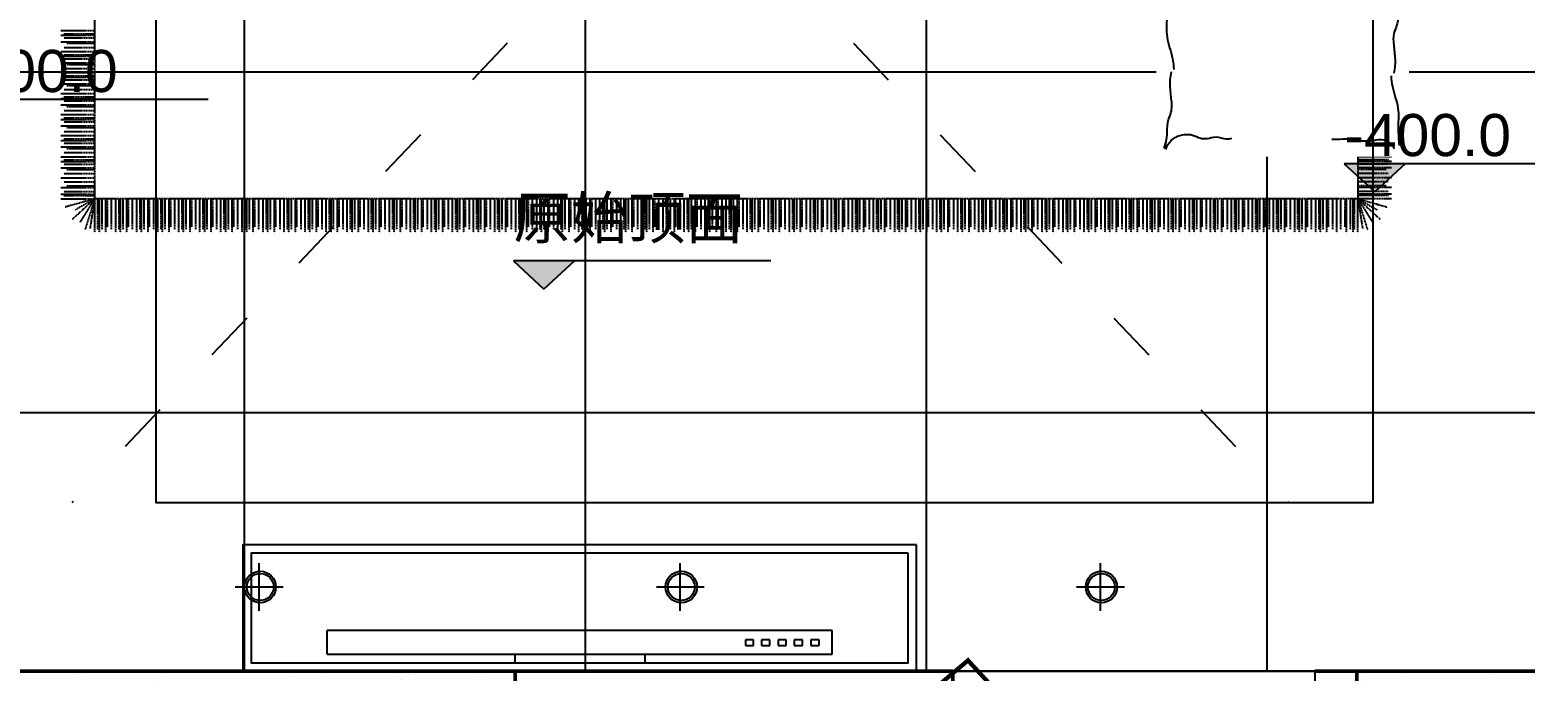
# Model space of a CAD drawing. Header units: millimetres. Extents: x 404985 to 540841, y 1898 to 26709.
# Drawn here: x 513806 to 517357, y 12734 to 14258 of the extents above; entities that cross this region are included whole.
import ezdxf

# ---------------------------------------------------------------- set-up
doc = ezdxf.new("R2010")
doc.units = ezdxf.units.MM
doc.set_wipeout_variables(frame=1)
doc.linetypes.add('ACAD_ISO02W100', pattern=[15, 12, -3])
doc.linetypes.add('ACAD_ISO03W100', pattern=[30, 12, -18])
for name, color, linetype in [('内部标注', 115, 'Continuous'), ('地面铺装', 251, 'Continuous'), ('填充图块', 7, 'Continuous'), ('家具内线', 251, 'Continuous'), ('标注标高', 115, 'Continuous'), ('水路布置', 255, 'Continuous'), ('灯具内线', 8, 'Continuous'), ('灯具外线', 22, 'Continuous'), ('顶面布置', 1, 'Continuous')]:
    doc.layers.add(name, color=color, linetype=linetype)
for name, color, linetype, lineweight in [('原始结构', 7, 'Continuous', 50), ('家具外线', 135, 'Continuous', 25), ('开关布置', 2, 'Continuous', 9)]:
    doc.layers.add(name, color=color, linetype=linetype, lineweight=lineweight)
doc.styles.get("Standard").update_dxf_attribs({"font": 'arial.ttf'})
pattern_1 = [(67, (67346.36, 1.73), (-102.840264, -86.710143), [0, -145]), (153, (67346.36, 1.73), (70.245338, -126.458474), [0, -194]), (74, (67366.36, -4e-12), (-129.956868, -87.5714), [0, -246]), (286, (67366.36, -4e-12), (149.1821, -82.058653), [0, -162.4]), (114, (67546.36, 5.2), (-177.42154, 52.363195), [0, -130]), (90, (67446.36, -4e-12), (-180, 1e-14), [20, -160]), (135, (67466.36, -4e-12), (-179.99969, -179.99969), [28.284, -226.274]), (180, (67546.36, 100), (-2e-14, -180), [20, -160]), (135, (67546.36, 260), (-179.99969, -179.99969), [28.284, -226.274]), (270, (67546.36, 100), (180, -3e-14), [20, -160]), (135, (67466.36, 180), (-179.99969, -179.99969), [28.284, -226.274]), (0, (67446.36, -4e-12), (0, 180), [20, -160]), (135, (67546.36, 80), (-179.99969, -179.99969), [28.284, -226.274])]

# ---------------------------------------------------------------- blocks, each defined once
blk = doc.blocks.new('A$C637322BA')
at = {"layer": '家具内线'}
for p, q in [((445.6, 56.7), (445.6, 76.7)), ((445.6, 76.7), (754.4, 76.7)), ((754.4, 56.7), (754.4, 76.7)), ((993.4, 35.7), (1013.1, 35.7)), ((993.4, 22.2), (993.4, 35.7)), ((1013.1, 35.7), (1013.1, 22.2)), ((1031.7, 35.7), (1051.4, 35.7)), ((1031.7, 22.2), (1031.7, 35.7)), ((1051.4, 35.7), (1051.4, 22.2)), ((1071.1, 35.7), (1090.7, 35.7)), ((1071.1, 22.2), (1071.1, 35.7)), ((1090.7, 35.7), (1090.7, 22.2)), ((1109.3, 35.7), (1129, 35.7)), ((1109.3, 22.2), (1109.3, 35.7)), ((1129, 35.7), (1129, 22.2)), ((1148.7, 35.7), (1168.4, 35.7)), ((1148.7, 22.2), (1148.7, 35.7)), ((1168.4, 35.7), (1168.4, 22.2)), ((1013.1, 22.2), (993.4, 22.2)), ((1051.4, 22.2), (1031.7, 22.2)), ((1090.7, 22.2), (1071.1, 22.2)), ((1129, 22.2), (1109.3, 22.2)), ((1168.4, 22.2), (1148.7, 22.2))]:
    blk.add_line(p, q, dxfattribs=at)
at = {"layer": '家具外线'}
for p, q in [((0, 56.7), (0, 0)), ((0, 56.7), (1200, 56.7)), ((1200, 56.7), (1200, 0)), ((1200, 0), (0, 0))]:
    blk.add_line(p, q, dxfattribs=at)
blk = doc.blocks.new('*U222')
at = {"layer": '家具内线', "linetype": 'ACAD_ISO02W100', "ltscale": 0.01}
for p, q in [((-80, -1900), (0, -1900)), ((-80, -1911.3), (0, -1911.3)), ((-73.3, -1907.8), (0, -1907.8)), ((-73, -1917.5), (0, -1917.5)), ((3080, -1900), (3000, -1900)), ((3073.3, -1907.8), (3000, -1907.8)), ((3080, -1911.3), (3000, -1911.3)), ((3073, -1917.5), (3000, -1917.5)), ((-80, -1926.7), (0, -1926.7)), ((-80, -1950), (0, -1950)), ((-73, -1940.2), (0, -1940.2)), ((-67.3, -1930.5), (0, -1930.5)), ((3080, -1926.7), (3000, -1926.7)), ((3067.3, -1930.5), (3000, -1930.5)), ((3073, -1940.2), (3000, -1940.2)), ((3080, -1950), (3000, -1950)), ((-80, -1961.3), (0, -1961.3)), ((-80, -1976.7), (0, -1976.7)), ((-73.3, -1957.8), (0, -1957.8)), ((-73, -1967.5), (0, -1967.5)), ((-67.3, -1980.5), (0, -1980.5)), ((3073.3, -1957.8), (3000, -1957.8)), ((3080, -1961.3), (3000, -1961.3)), ((3073, -1967.5), (3000, -1967.5)), ((3080, -1976.7), (3000, -1976.7)), ((3067.3, -1980.5), (3000, -1980.5)), ((-80, -2000), (0, -2000)), ((-80, -2011.3), (0, -2011.3)), ((-73.3, -2007.8), (0, -2007.8)), ((-73, -1990.2), (0, -1990.2)), ((-73, -2017.5), (0, -2017.5)), ((3073, -1990.2), (3000, -1990.2)), ((3080, -2000), (3000, -2000)), ((3073.3, -2007.8), (3000, -2007.8)), ((3080, -2011.3), (3000, -2011.3)), ((3073, -2017.5), (3000, -2017.5)), ((-80, -2026.7), (0, -2026.7)), ((-80, -2050), (0, -2050)), ((-73.3, -2057.8), (0, -2057.8)), ((-73, -2040.2), (0, -2040.2)), ((-67.3, -2030.5), (0, -2030.5)), ((3080, -2026.7), (3000, -2026.7)), ((3067.3, -2030.5), (3000, -2030.5)), ((3073, -2040.2), (3000, -2040.2)), ((3080, -2050), (3000, -2050)), ((3073.3, -2057.8), (3000, -2057.8)), ((-80, -2061.3), (0, -2061.3)), ((-80, -2076.7), (0, -2076.7)), ((-73, -2067.5), (0, -2067.5)), ((-73, -2090.2), (0, -2090.2)), ((-67.3, -2080.5), (0, -2080.5)), ((3080, -2061.3), (3000, -2061.3)), ((3073, -2067.5), (3000, -2067.5)), ((3080, -2076.7), (3000, -2076.7)), ((3067.3, -2080.5), (3000, -2080.5)), ((3073, -2090.2), (3000, -2090.2)), ((-80, -2100), (0, -2100)), ((-80, -2111.3), (0, -2111.3)), ((-80, -2126.7), (0, -2126.7)), ((-73.3, -2107.8), (0, -2107.8)), ((-73, -2117.5), (0, -2117.5)), ((-67.3, -2130.5), (0, -2130.5)), ((3080, -2100), (3000, -2100)), ((3073.3, -2107.8), (3000, -2107.8)), ((3080, -2111.3), (3000, -2111.3)), ((3073, -2117.5), (3000, -2117.5)), ((3080, -2126.7), (3000, -2126.7)), ((3067.3, -2130.5), (3000, -2130.5)), ((-80, -2150), (0, -2150)), ((-80, -2161.3), (0, -2161.3)), ((-73.3, -2157.8), (0, -2157.8)), ((-73, -2140.2), (0, -2140.2)), ((3073, -2140.2), (3000, -2140.2)), ((3080, -2150), (3000, -2150)), ((3073.3, -2157.8), (3000, -2157.8)), ((3080, -2161.3), (3000, -2161.3)), ((-80, -2176.7), (0, -2176.7)), ((-80, -2200), (0, -2200)), ((-73, -2167.5), (0, -2167.5)), ((-73, -2190.2), (0, -2190.2)), ((-67.3, -2180.5), (0, -2180.5)), ((3073, -2167.5), (3000, -2167.5)), ((3080, -2176.7), (3000, -2176.7)), ((3067.3, -2180.5), (3000, -2180.5)), ((3073, -2190.2), (3000, -2190.2)), ((3080, -2200), (3000, -2200)), ((-80, -2211.3), (0, -2211.3)), ((-80, -2226.7), (0, -2226.7)), ((-73.3, -2207.8), (0, -2207.8)), ((-73, -2217.5), (0, -2217.5)), ((-67.3, -2230.5), (0, -2230.5)), ((3073.3, -2207.8), (3000, -2207.8)), ((3080, -2211.3), (3000, -2211.3)), ((3073, -2217.5), (3000, -2217.5)), ((3080, -2226.7), (3000, -2226.7)), ((3067.3, -2230.5), (3000, -2230.5)), ((-80, -2250), (0, -2250)), ((-73, -2240.2), (0, -2240.2)), ((-73, -2259.8), (0, -2259.8)), ((-67.3, -2269.5), (0, -2269.5)), ((3073, -2240.2), (3000, -2240.2)), ((3080, -2250), (3000, -2250)), ((3073, -2259.8), (3000, -2259.8)), ((3067.3, -2269.5), (3000, -2269.5)), ((-80, -2273.3), (0, -2273.3)), ((-80, -2288.7), (0, -2288.7)), ((-80, -2300), (0, -2300)), ((-73.3, -2292.2), (0, -2292.2)), ((-73, -2282.5), (0, -2282.5)), ((0, -2300), (-70.3, -2319.9, 0)), ((0, -2300), (-52.5, -2348.4, 0)), ((0, -2300), (-45.3, -2326.2, 0)), ((0, -2300), (-34.8, -2355.5, 0)), ((0, -2300), (-22.9, -2373.6, 0)), ((0, -2300), (-11.1, -2370.3, 0)), ((0, -2380), (0, -2300)), ((7.8, -2373.3), (7.8, -2300)), ((11.3, -2380), (11.3, -2300)), ((17.5, -2373), (17.5, -2300)), ((26.7, -2380), (26.7, -2300)), ((30.5, -2367.3), (30.5, -2300)), ((40.2, -2373), (40.2, -2300)), ((50, -2380), (50, -2300)), ((57.8, -2373.3), (57.8, -2300)), ((61.3, -2380), (61.3, -2300)), ((67.5, -2373), (67.5, -2300)), ((76.7, -2380), (76.7, -2300)), ((80.5, -2367.3), (80.5, -2300)), ((90.2, -2373), (90.2, -2300)), ((100, -2380), (100, -2300)), ((107.8, -2373.3), (107.8, -2300)), ((111.3, -2380), (111.3, -2300)), ((117.5, -2373), (117.5, -2300)), ((126.7, -2380), (126.7, -2300)), ((130.5, -2367.3), (130.5, -2300)), ((140.2, -2373), (140.2, -2300)), ((150, -2380), (150, -2300)), ((157.8, -2373.3), (157.8, -2300)), ((161.3, -2380), (161.3, -2300)), ((167.5, -2373), (167.5, -2300)), ((176.7, -2380), (176.7, -2300)), ((180.5, -2367.3), (180.5, -2300)), ((190.2, -2373), (190.2, -2300)), ((200, -2380), (200, -2300)), ((207.8, -2373.3), (207.8, -2300)), ((211.3, -2380), (211.3, -2300)), ((217.5, -2373), (217.5, -2300)), ((226.7, -2380), (226.7, -2300)), ((230.5, -2367.3), (230.5, -2300)), ((240.2, -2373), (240.2, -2300)), ((250, -2380), (250, -2300)), ((257.8, -2373.3), (257.8, -2300)), ((261.3, -2380), (261.3, -2300)), ((267.5, -2373), (267.5, -2300)), ((276.7, -2380), (276.7, -2300)), ((280.5, -2367.3), (280.5, -2300)), ((290.2, -2373), (290.2, -2300)), ((300, -2380), (300, -2300)), ((307.8, -2373.3), (307.8, -2300)), ((311.3, -2380), (311.3, -2300)), ((317.5, -2373), (317.5, -2300)), ((326.7, -2380), (326.7, -2300)), ((330.5, -2367.3), (330.5, -2300)), ((340.2, -2373), (340.2, -2300)), ((350, -2380), (350, -2300)), ((357.8, -2373.3), (357.8, -2300)), ((361.3, -2380), (361.3, -2300)), ((367.5, -2373), (367.5, -2300)), ((376.7, -2380), (376.7, -2300)), ((380.5, -2367.3), (380.5, -2300)), ((390.2, -2373), (390.2, -2300)), ((400, -2380), (400, -2300)), ((407.8, -2373.3), (407.8, -2300)), ((411.3, -2380), (411.3, -2300)), ((417.5, -2373), (417.5, -2300)), ((426.7, -2380), (426.7, -2300)), ((430.5, -2367.3), (430.5, -2300)), ((440.2, -2373), (440.2, -2300)), ((450, -2380), (450, -2300)), ((457.8, -2373.3), (457.8, -2300)), ((461.3, -2380), (461.3, -2300)), ((467.5, -2373), (467.5, -2300)), ((476.7, -2380), (476.7, -2300)), ((480.5, -2367.3), (480.5, -2300)), ((490.2, -2373), (490.2, -2300)), ((500, -2380), (500, -2300)), ((507.8, -2373.3), (507.8, -2300)), ((511.3, -2380), (511.3, -2300)), ((517.5, -2373), (517.5, -2300)), ((526.7, -2380), (526.7, -2300)), ((530.5, -2367.3), (530.5, -2300)), ((540.2, -2373), (540.2, -2300)), ((550, -2380), (550, -2300)), ((557.8, -2373.3), (557.8, -2300)), ((561.3, -2380), (561.3, -2300)), ((567.5, -2373), (567.5, -2300)), ((576.7, -2380), (576.7, -2300)), ((580.5, -2367.3), (580.5, -2300)), ((590.2, -2373), (590.2, -2300)), ((600, -2380), (600, -2300)), ((607.8, -2373.3), (607.8, -2300)), ((611.3, -2380), (611.3, -2300)), ((617.5, -2373), (617.5, -2300)), ((626.7, -2380), (626.7, -2300)), ((630.5, -2367.3), (630.5, -2300)), ((640.2, -2373), (640.2, -2300)), ((650, -2380), (650, -2300)), ((657.8, -2373.3), (657.8, -2300)), ((661.3, -2380), (661.3, -2300)), ((667.5, -2373), (667.5, -2300)), ((676.7, -2380), (676.7, -2300)), ((680.5, -2367.3), (680.5, -2300)), ((690.2, -2373), (690.2, -2300)), ((700, -2380), (700, -2300)), ((707.8, -2373.3), (707.8, -2300)), ((711.3, -2380), (711.3, -2300)), ((717.5, -2373), (717.5, -2300)), ((726.7, -2380), (726.7, -2300)), ((730.5, -2367.3), (730.5, -2300)), ((740.2, -2373), (740.2, -2300)), ((750, -2380), (750, -2300)), ((757.8, -2373.3), (757.8, -2300)), ((761.3, -2380), (761.3, -2300)), ((767.5, -2373), (767.5, -2300)), ((776.7, -2380), (776.7, -2300)), ((780.5, -2367.3), (780.5, -2300)), ((790.2, -2373), (790.2, -2300)), ((800, -2380), (800, -2300)), ((807.8, -2373.3), (807.8, -2300)), ((811.3, -2380), (811.3, -2300)), ((817.5, -2373), (817.5, -2300)), ((826.7, -2380), (826.7, -2300)), ((830.5, -2367.3), (830.5, -2300)), ((840.2, -2373), (840.2, -2300)), ((850, -2380), (850, -2300)), ((857.8, -2373.3), (857.8, -2300)), ((861.3, -2380), (861.3, -2300)), ((867.5, -2373), (867.5, -2300)), ((876.7, -2380), (876.7, -2300)), ((880.5, -2367.3), (880.5, -2300)), ((890.2, -2373), (890.2, -2300)), ((900, -2380), (900, -2300)), ((907.8, -2373.3), (907.8, -2300)), ((911.3, -2380), (911.3, -2300)), ((917.5, -2373), (917.5, -2300)), ((926.7, -2380), (926.7, -2300)), ((930.5, -2367.3), (930.5, -2300)), ((940.2, -2373), (940.2, -2300)), ((950, -2380), (950, -2300)), ((957.8, -2373.3), (957.8, -2300)), ((961.3, -2380), (961.3, -2300)), ((967.5, -2373), (967.5, -2300)), ((976.7, -2380), (976.7, -2300)), ((980.5, -2367.3), (980.5, -2300)), ((990.2, -2373), (990.2, -2300)), ((1000, -2380), (1000, -2300)), ((1007.8, -2373.3), (1007.8, -2300)), ((1011.3, -2380), (1011.3, -2300)), ((1017.5, -2373), (1017.5, -2300)), ((1026.7, -2380), (1026.7, -2300)), ((1030.5, -2367.3), (1030.5, -2300)), ((1040.2, -2373), (1040.2, -2300)), ((1050, -2380), (1050, -2300)), ((1057.8, -2373.3), (1057.8, -2300)), ((1061.3, -2380), (1061.3, -2300)), ((1067.5, -2373), (1067.5, -2300)), ((1076.7, -2380), (1076.7, -2300)), ((1080.5, -2367.3), (1080.5, -2300)), ((1090.2, -2373), (1090.2, -2300)), ((1100, -2380), (1100, -2300)), ((1107.8, -2373.3), (1107.8, -2300)), ((1111.3, -2380), (1111.3, -2300)), ((1117.5, -2373), (1117.5, -2300)), ((1126.7, -2380), (1126.7, -2300)), ((1130.5, -2367.3), (1130.5, -2300)), ((1140.2, -2373), (1140.2, -2300)), ((1150, -2380), (1150, -2300)), ((1157.8, -2373.3), (1157.8, -2300)), ((1161.3, -2380), (1161.3, -2300)), ((1167.5, -2373), (1167.5, -2300)), ((1176.7, -2380), (1176.7, -2300)), ((1180.5, -2367.3), (1180.5, -2300)), ((1190.2, -2373), (1190.2, -2300)), ((1200, -2380), (1200, -2300)), ((1207.8, -2373.3), (1207.8, -2300)), ((1211.3, -2380), (1211.3, -2300)), ((1217.5, -2373), (1217.5, -2300)), ((1226.7, -2380), (1226.7, -2300)), ((1230.5, -2367.3), (1230.5, -2300)), ((1240.2, -2373), (1240.2, -2300)), ((1250, -2380), (1250, -2300)), ((1257.8, -2373.3), (1257.8, -2300)), ((1261.3, -2380), (1261.3, -2300)), ((1267.5, -2373), (1267.5, -2300)), ((1276.7, -2380), (1276.7, -2300)), ((1280.5, -2367.3), (1280.5, -2300)), ((1290.2, -2373), (1290.2, -2300)), ((1300, -2380), (1300, -2300)), ((1307.8, -2373.3), (1307.8, -2300)), ((1311.3, -2380), (1311.3, -2300)), ((1317.5, -2373), (1317.5, -2300)), ((1326.7, -2380), (1326.7, -2300)), ((1330.5, -2367.3), (1330.5, -2300)), ((1340.2, -2373), (1340.2, -2300)), ((1350, -2380), (1350, -2300)), ((1357.8, -2373.3), (1357.8, -2300)), ((1361.3, -2380), (1361.3, -2300)), ((1367.5, -2373), (1367.5, -2300)), ((1376.7, -2380), (1376.7, -2300)), ((1380.5, -2367.3), (1380.5, -2300)), ((1390.2, -2373), (1390.2, -2300)), ((1400, -2380), (1400, -2300)), ((1407.8, -2373.3), (1407.8, -2300)), ((1411.3, -2380), (1411.3, -2300)), ((1417.5, -2373), (1417.5, -2300)), ((1426.7, -2380), (1426.7, -2300)), ((1430.5, -2367.3), (1430.5, -2300)), ((1440.2, -2373), (1440.2, -2300)), ((1450, -2380), (1450, -2300)), ((1457.8, -2373.3), (1457.8, -2300)), ((1461.3, -2380), (1461.3, -2300)), ((1467.5, -2373), (1467.5, -2300)), ((1476.7, -2380), (1476.7, -2300)), ((1480.5, -2367.3), (1480.5, -2300)), ((1490.2, -2373), (1490.2, -2300)), ((1500, -2380), (1500, -2300)), ((1507.8, -2373.3), (1507.8, -2300)), ((1511.3, -2380), (1511.3, -2300)), ((1517.5, -2373), (1517.5, -2300)), ((1526.7, -2380), (1526.7, -2300)), ((1530.5, -2367.3), (1530.5, -2300)), ((1540.2, -2373), (1540.2, -2300)), ((1550, -2380), (1550, -2300)), ((1557.8, -2373.3), (1557.8, -2300)), ((1561.3, -2380), (1561.3, -2300)), ((1567.5, -2373), (1567.5, -2300)), ((1576.7, -2380), (1576.7, -2300)), ((1580.5, -2367.3), (1580.5, -2300)), ((1590.2, -2373), (1590.2, -2300)), ((1600, -2380), (1600, -2300)), ((1607.8, -2373.3), (1607.8, -2300)), ((1611.3, -2380), (1611.3, -2300)), ((1617.5, -2373), (1617.5, -2300)), ((1626.7, -2380), (1626.7, -2300)), ((1630.5, -2367.3), (1630.5, -2300)), ((1640.2, -2373), (1640.2, -2300)), ((1650, -2380), (1650, -2300)), ((1657.8, -2373.3), (1657.8, -2300)), ((1661.3, -2380), (1661.3, -2300)), ((1667.5, -2373), (1667.5, -2300)), ((1676.7, -2380), (1676.7, -2300)), ((1680.5, -2367.3), (1680.5, -2300)), ((1690.2, -2373), (1690.2, -2300)), ((1700, -2380), (1700, -2300)), ((1707.8, -2373.3), (1707.8, -2300)), ((1711.3, -2380), (1711.3, -2300)), ((1717.5, -2373), (1717.5, -2300)), ((1726.7, -2380), (1726.7, -2300)), ((1730.5, -2367.3), (1730.5, -2300)), ((1740.2, -2373), (1740.2, -2300)), ((1750, -2380), (1750, -2300)), ((1757.8, -2373.3), (1757.8, -2300)), ((1761.3, -2380), (1761.3, -2300)), ((1767.5, -2373), (1767.5, -2300)), ((1776.7, -2380), (1776.7, -2300)), ((1780.5, -2367.3), (1780.5, -2300)), ((1790.2, -2373), (1790.2, -2300)), ((1800, -2380), (1800, -2300)), ((1807.8, -2373.3), (1807.8, -2300)), ((1811.3, -2380), (1811.3, -2300)), ((1817.5, -2373), (1817.5, -2300)), ((1826.7, -2380), (1826.7, -2300)), ((1830.5, -2367.3), (1830.5, -2300)), ((1840.2, -2373), (1840.2, -2300)), ((1850, -2380), (1850, -2300)), ((1857.8, -2373.3), (1857.8, -2300)), ((1861.3, -2380), (1861.3, -2300)), ((1867.5, -2373), (1867.5, -2300)), ((1876.7, -2380), (1876.7, -2300)), ((1880.5, -2367.3), (1880.5, -2300)), ((1890.2, -2373), (1890.2, -2300)), ((1900, -2380), (1900, -2300)), ((1907.8, -2373.3), (1907.8, -2300)), ((1911.3, -2380), (1911.3, -2300)), ((1917.5, -2373), (1917.5, -2300)), ((1926.7, -2380), (1926.7, -2300)), ((1930.5, -2367.3), (1930.5, -2300)), ((1940.2, -2373), (1940.2, -2300)), ((1950, -2380), (1950, -2300)), ((1957.8, -2373.3), (1957.8, -2300)), ((1961.3, -2380), (1961.3, -2300)), ((1967.5, -2373), (1967.5, -2300)), ((1976.7, -2380), (1976.7, -2300)), ((1980.5, -2367.3), (1980.5, -2300)), ((1990.2, -2373), (1990.2, -2300)), ((2000, -2380), (2000, -2300)), ((2007.8, -2373.3), (2007.8, -2300)), ((2011.3, -2380), (2011.3, -2300)), ((2017.5, -2373), (2017.5, -2300)), ((2026.7, -2380), (2026.7, -2300)), ((2030.5, -2367.3), (2030.5, -2300)), ((2040.2, -2373), (2040.2, -2300)), ((2050, -2380), (2050, -2300)), ((2057.8, -2373.3), (2057.8, -2300)), ((2061.3, -2380), (2061.3, -2300)), ((2067.5, -2373), (2067.5, -2300)), ((2076.7, -2380), (2076.7, -2300)), ((2080.5, -2367.3), (2080.5, -2300)), ((2090.2, -2373), (2090.2, -2300)), ((2100, -2380), (2100, -2300)), ((2107.8, -2373.3), (2107.8, -2300)), ((2111.3, -2380), (2111.3, -2300)), ((2117.5, -2373), (2117.5, -2300)), ((2126.7, -2380), (2126.7, -2300)), ((2130.5, -2367.3), (2130.5, -2300)), ((2140.2, -2373), (2140.2, -2300)), ((2150, -2380), (2150, -2300)), ((2157.8, -2373.3), (2157.8, -2300)), ((2161.3, -2380), (2161.3, -2300)), ((2167.5, -2373), (2167.5, -2300)), ((2176.7, -2380), (2176.7, -2300)), ((2180.5, -2367.3), (2180.5, -2300)), ((2190.2, -2373), (2190.2, -2300)), ((2200, -2380), (2200, -2300)), ((2207.8, -2373.3), (2207.8, -2300)), ((2211.3, -2380), (2211.3, -2300)), ((2217.5, -2373), (2217.5, -2300)), ((2226.7, -2380), (2226.7, -2300)), ((2230.5, -2367.3), (2230.5, -2300)), ((2240.2, -2373), (2240.2, -2300)), ((2250, -2380), (2250, -2300)), ((2257.8, -2373.3), (2257.8, -2300)), ((2261.3, -2380), (2261.3, -2300)), ((2267.5, -2373), (2267.5, -2300)), ((2276.7, -2380), (2276.7, -2300)), ((2280.5, -2367.3), (2280.5, -2300)), ((2290.2, -2373), (2290.2, -2300)), ((2300, -2380), (2300, -2300)), ((2307.8, -2373.3), (2307.8, -2300)), ((2311.3, -2380), (2311.3, -2300)), ((2317.5, -2373), (2317.5, -2300)), ((2326.7, -2380), (2326.7, -2300)), ((2330.5, -2367.3), (2330.5, -2300)), ((2340.2, -2373), (2340.2, -2300)), ((2350, -2380), (2350, -2300)), ((2357.8, -2373.3), (2357.8, -2300)), ((2361.3, -2380), (2361.3, -2300)), ((2367.5, -2373), (2367.5, -2300)), ((2376.7, -2380), (2376.7, -2300)), ((2380.5, -2367.3), (2380.5, -2300)), ((2390.2, -2373), (2390.2, -2300)), ((2400, -2380), (2400, -2300)), ((2407.8, -2373.3), (2407.8, -2300)), ((2411.3, -2380), (2411.3, -2300)), ((2417.5, -2373), (2417.5, -2300)), ((2426.7, -2380), (2426.7, -2300)), ((2430.5, -2367.3), (2430.5, -2300)), ((2440.2, -2373), (2440.2, -2300)), ((2450, -2380), (2450, -2300)), ((2457.8, -2373.3), (2457.8, -2300)), ((2461.3, -2380), (2461.3, -2300)), ((2467.5, -2373), (2467.5, -2300)), ((2476.7, -2380), (2476.7, -2300)), ((2480.5, -2367.3), (2480.5, -2300)), ((2490.2, -2373), (2490.2, -2300)), ((2500, -2380), (2500, -2300)), ((2507.8, -2373.3), (2507.8, -2300)), ((2511.3, -2380), (2511.3, -2300)), ((2517.5, -2373), (2517.5, -2300)), ((2526.7, -2380), (2526.7, -2300)), ((2530.5, -2367.3), (2530.5, -2300)), ((2540.2, -2373), (2540.2, -2300)), ((2550, -2380), (2550, -2300)), ((2557.8, -2373.3), (2557.8, -2300)), ((2561.3, -2380), (2561.3, -2300)), ((2567.5, -2373), (2567.5, -2300)), ((2576.7, -2380), (2576.7, -2300)), ((2580.5, -2367.3), (2580.5, -2300)), ((2590.2, -2373), (2590.2, -2300)), ((2600, -2380), (2600, -2300)), ((2607.8, -2373.3), (2607.8, -2300)), ((2611.3, -2380), (2611.3, -2300)), ((2617.5, -2373), (2617.5, -2300)), ((2626.7, -2380), (2626.7, -2300)), ((2630.5, -2367.3), (2630.5, -2300)), ((2640.2, -2373), (2640.2, -2300)), ((2650, -2380), (2650, -2300)), ((2657.8, -2373.3), (2657.8, -2300)), ((2661.3, -2380), (2661.3, -2300)), ((2667.5, -2373), (2667.5, -2300)), ((2676.7, -2380), (2676.7, -2300)), ((2680.5, -2367.3), (2680.5, -2300)), ((2690.2, -2373), (2690.2, -2300)), ((2700, -2380), (2700, -2300)), ((2707.8, -2373.3), (2707.8, -2300)), ((2711.3, -2380), (2711.3, -2300)), ((2717.5, -2373), (2717.5, -2300)), ((2726.7, -2380), (2726.7, -2300)), ((2730.5, -2367.3), (2730.5, -2300)), ((2740.2, -2373), (2740.2, -2300)), ((2750, -2380), (2750, -2300)), ((2757.8, -2373.3), (2757.8, -2300)), ((2761.3, -2380), (2761.3, -2300)), ((2767.5, -2373), (2767.5, -2300)), ((2776.7, -2380), (2776.7, -2300)), ((2780.5, -2367.3), (2780.5, -2300)), ((2790.2, -2373), (2790.2, -2300)), ((2800, -2380), (2800, -2300)), ((2807.8, -2373.3), (2807.8, -2300)), ((2811.3, -2380), (2811.3, -2300)), ((2817.5, -2373), (2817.5, -2300)), ((2826.7, -2380), (2826.7, -2300)), ((2830.5, -2367.3), (2830.5, -2300)), ((2840.2, -2373), (2840.2, -2300)), ((2850, -2380), (2850, -2300)), ((2857.8, -2373.3), (2857.8, -2300)), ((2861.3, -2380), (2861.3, -2300)), ((2867.5, -2373), (2867.5, -2300)), ((2876.7, -2380), (2876.7, -2300)), ((2880.5, -2367.3), (2880.5, -2300)), ((2890.2, -2373), (2890.2, -2300)), ((2900, -2380), (2900, -2300)), ((2907.8, -2373.3), (2907.8, -2300)), ((2911.3, -2380), (2911.3, -2300)), ((2917.5, -2373), (2917.5, -2300)), ((2926.7, -2380), (2926.7, -2300)), ((2930.5, -2367.3), (2930.5, -2300)), ((2940.2, -2373), (2940.2, -2300)), ((2950, -2380), (2950, -2300)), ((2959.8, -2373), (2959.8, -2300)), ((2969.5, -2367.3), (2969.5, -2300)), ((2973.3, -2380), (2973.3, -2300)), ((2982.5, -2373), (2982.5, -2300)), ((2988.7, -2380), (2988.7, -2300)), ((2992.2, -2373.3), (2992.2, -2300)), ((3080, -2273.3), (3000, -2273.3)), ((3073, -2282.5), (3000, -2282.5)), ((3080, -2288.7), (3000, -2288.7)), ((3073.3, -2292.2), (3000, -2292.2)), ((3000, -2380), (3000, -2300)), ((3080, -2300), (3000, -2300)), ((3000, -2300), (3011.1, -2370.3, 0)), ((3000, -2300), (3022.9, -2373.6, 0)), ((3000, -2300), (3034.8, -2355.5, 0)), ((3000, -2300), (3052.5, -2348.4, 0)), ((3000, -2300), (3045.3, -2326.2, 0)), ((3000, -2300), (3070.3, -2319.9, 0))]:
    blk.add_line(p, q, dxfattribs=at)
blk.add_lwpolyline([(0, 0), (3000, 0), (3000, -2300), (0, -2300)], close=True, dxfattribs=at)
blk = doc.blocks.new('*U221')
at = {"ltscale": 0.01}
blk.add_wipeout([(350, -470), (350, -130), (349.4, -124.1), (347.7, -118.5), (344.9, -113.3), (341.2, -108.8), (336.7, -105.1), (331.5, -102.3), (325.9, -100.6), (320, -100), (-220, -100), (-225.9, -100.6), (-231.5, -102.3), (-236.7, -105.1), (-241.2, -108.8), (-244.9, -113.3), (-247.7, -118.5), (-249.4, -124.1), (-250, -130), (-250, -470), (-249.4, -475.9), (-247.7, -481.5), (-244.9, -486.7), (-241.2, -491.2), (-236.7, -494.9), (-231.5, -497.7), (-225.9, -499.4), (-220, -500), (320, -500), (325.9, -499.4), (331.5, -497.7), (336.7, -494.9), (341.2, -491.2), (344.9, -486.7), (347.7, -481.5), (349.4, -475.9)], dxfattribs=at).dxf.layer = '家具外线'
at = {"layer": '家具内线', "ltscale": 0.01}
for points in [[(-227.9, -127, -0.040739), (-225.7, -189.8, 0.094079), (-218.4, -240.9, -0.068257), (-208.3, -292.5, -0.340251)], [(-215.9, -119, 0.343399), (-171.2, -139.3, -0.117413), (-124.1, -139.3, 0.07998), (-92.7, -141.6, -0.030151), (-66.7, -141, -2.738292)], [(327.6, -117.4, -0.241283), (293.7, -150.7, -0.194438), (254.9, -147.7, 0.200952), (219.4, -145.3, -0.177039), (196.2, -144.8, 0.168657), (170.4, -143.9, 7.919732)], [(331.4, -119.7, 0.093327), (324, -163, -0.101309), (317.9, -196.2, 0.125985), (313.4, -229.3, -0.010432), (316.7, -264.1, -0.071903), (314.1, -301.5, -0.181029)], [(-231.4, -480.3, 0.093327), (-224, -437, -0.101309), (-217.9, -403.8, 0.125985), (-213.4, -370.7, -0.010432), (-216.7, -335.9, -0.071903), (-214.1, -298.5, -0.181029)], [(327.9, -473, -0.040739), (325.7, -410.2, 0.094079), (318.4, -359.1, -0.068257), (308.3, -307.5, -0.340251)], [(-227.6, -482.6, -0.241283), (-193.7, -449.3, -0.194438), (-154.9, -452.3, 0.200952), (-119.4, -454.7, -0.177039), (-96.2, -455.2, 0.168657), (-70.4, -456.1, 7.919732)], [(315.9, -481, 0.343399), (271.2, -460.7, -0.117413), (224.1, -460.7, 0.07998), (192.7, -458.4, -0.030151), (166.7, -459, -2.738292)]]:
    blk.add_lwpolyline(points, format="xyb", dxfattribs=at)
blk = doc.blocks.new('A$C602221C4')
at = {"layer": '灯具外线'}
for p, q in [((56.9, 0), (56.9, 113.8)), ((113.8, 56.9), (0, 56.9))]:
    blk.add_line(p, q, dxfattribs=at)
for radius in [37.4, 31.9]:
    blk.add_circle((56.9, 59.1), radius, dxfattribs=at)
blk = doc.blocks.new('A$C6E1560F4')
at = {"layer": '标注标高'}
blk.add_hatch(color=256, dxfattribs=at).paths.add_polyline_path([(144.8, 67.2), (0, 67.2), (72.4, 0)])
for p, q in [((611.1, 67.2), (0, 67.2)), ((0, 67.2), (72.4, 0)), ((144.8, 67.2), (72.4, 0))]:
    blk.add_line(p, q, dxfattribs=at)
blk = doc.blocks.new('单联双控')
at = {"layer": '开关布置', "const_width": 10.3}
for points in [[(236.5, 75.5), (172.1, 145.5), (-19.7, -16.7)], [(-236.5, -80.4), (-172.1, -150.4), (19.7, 11.8)]]:
    blk.add_lwpolyline(points, dxfattribs=at)
at = {"layer": '开关布置', "const_width": 51.7}
for points in [[(0, -25.8, 1), (0, 25.8, 1)], [(0, -25.8, -1), (0, 25.8, -1)]]:
    blk.add_lwpolyline(points, format="xyb", close=True, dxfattribs=at)

msp = doc.modelspace()

# ---------------------------------------------------------------- hatches: boundary and pattern name
at = {"layer": '地面铺装'}
h = msp.add_hatch(dxfattribs=at)
h.set_pattern_fill('水平/垂直栅格', color=256, scale=255)
h.set_pattern_definition([(0, (513505.94, 16587), (0, 809.625), []), (90, (513505.94, 16587), (-809.625, 5e-14), [])])
h.paths.add_polyline_path([(513505.9, 13133), (513505.9, 12734), (515997.9, 12734), (516857.9, 12734), (520942.9, 12734), (520942.9, 12570), (522192.9, 12570), (524559.9, 12570), (524559.9, 12780), (524945.9, 12780), (525805.9, 12776), (525805.9, 13646), (525805.9, 13815), (523805.8, 13815), (523116.4, 13815), (520685.9, 13815), (520685.9, 14595), (520685.9, 15795), (520685.9, 16587), (513505.9, 16587), (513505.9, 15979)])
h.paths.add_polyline_path([(516920.2, 14384.6), (518459.1, 14384.6), (518459.1, 14755.5), (516920.2, 14755.5)], flags=24)
at = {"layer": '填充图块'}
h = msp.add_hatch(dxfattribs=at)
h.set_pattern_fill('混凝土3', color=256, scale=20, pattern_type=2)
h.set_pattern_definition(pattern_1)
h.paths.add_polyline_path([(514958.9, 12734), (514958.9, 12518), (513402.9, 12518), (513265.9, 12518), (513265.9, 12734)])
h = msp.add_hatch(dxfattribs=at)
h.set_pattern_fill('混凝土3', color=256, scale=20, pattern_type=2)
h.set_pattern_definition([(67, (33623.18, 1.73), (-102.840264, -86.710143), [0, -145]), (153, (33623.18, 1.73), (70.245338, -126.458474), [0, -194]), (74, (33643.18, -4e-12), (-129.956868, -87.5714), [0, -246]), (286, (33643.18, -4e-12), (149.1821, -82.058653), [0, -162.4]), (114, (33823.18, 5.2), (-177.421538, 52.363195), [0, -130]), (90, (33723.18, -4e-12), (-180, 1e-14), [20, -160]), (135, (33743.18, -4e-12), (-179.99969, -179.99969), [28.284, -226.274]), (180, (33823.18, 100), (-2e-14, -180), [20, -160]), (135, (33823.18, 260), (-179.99969, -179.99969), [28.284, -226.274]), (270, (33823.18, 100), (180, -3e-14), [20, -160]), (135, (33743.18, 180), (-179.99969, -179.99969), [28.284, -226.274]), (0, (33723.18, -4e-12), (0, 180), [20, -160]), (135, (33823.18, 80), (-179.99969, -179.99969), [28.284, -226.274])])
h.paths.add_polyline_path([(513265.9, 12734), (514958.9, 12734), (514958.9, 12518), (513402.9, 12518), (513265.9, 12518)])
h = msp.add_hatch(dxfattribs=at)
h.set_pattern_fill('混凝土3', color=256, scale=20, pattern_type=2)
h.set_pattern_definition(pattern_1)
h.paths.add_polyline_path([(520942.9, 12734), (520942.9, 12590), (520927.9, 12590), (520927.9, 12570), (520934.4, 12330), (520927.9, 12330), (520927.9, 12310), (520942.9, 12008.4), (520701.9, 12008.4), (520701.9, 12494), (517197.9, 12494), (517197.9, 12008.4), (516957.9, 12008.4), (516957.9, 12734)])

# ---------------------------------------------------------------- linework, layer by layer
msp.add_line((516857.9, 12734), (516857.9, 12614))
at = {"layer": '原始结构'}
for p, q in [((515997.9, 12734), (513265.9, 12734)), ((514958.9, 12734), (514958.9, 12518)), ((515997.9, 12734), (515997.9, 12614)), ((520942.9, 12734), (516857.9, 12734)), ((516957.9, 12734), (516957.9, 10200))]:
    msp.add_line(p, q, dxfattribs=at)
at = {"layer": '地面铺装'}
msp.add_lwpolyline([(515997.9, 12734), (516857.9, 12734), (516857.9, 12614), (515997.9, 12614)], close=True, dxfattribs=at)
at = {"layer": '填充图块'}
msp.add_line((513505.9, 12734), (515997.9, 12734), dxfattribs=at)
at = {"layer": '家具内线'}
msp.add_lwpolyline([(515891.9, 13014), (514331.9, 13014), (514331.9, 12754), (515891.9, 12754)], close=True, dxfattribs=at)
at = {"layer": '家具外线'}
msp.add_lwpolyline([(515911.9, 13034), (514311.9, 13034), (514311.9, 12734), (515911.9, 12734)], close=True, dxfattribs=at)

# ---------------------------------------------------------------- block references
at = {"layer": '内部标注'}
for p in [(513618.7, 14025.1), (514954.5, 13642)]:
    msp.add_blockref('A$C6E1560F4', p, dxfattribs=at)
at = {"layer": '填充图块', "xscale": -1, "rotation": 180}
msp.add_blockref('A$C637322BA', (514511.9, 12830.7), dxfattribs=at)
at = {"layer": '家具内线', "ltscale": 0.03}
msp.add_blockref('*U222', (513960, 16156.7), dxfattribs=at)
at = {"layer": '开关布置'}
msp.add_blockref('单联双控', (515862, 12614), dxfattribs=at)
at = {"layer": '顶面布置', "rotation": 270}
for p in [(514294, 12990.9), (515294, 12990.9), (516291.9, 12990.9)]:
    msp.add_blockref('A$C602221C4', p, dxfattribs=at)

# ---------------------------------------------------------------- texts
at = {"layer": '内部标注', "char_height": 100, "attachment_point": 1}
for s, insert in [('-400.0', (513618.7, 14210.4)), ('{\\fSimSun|b0|i0|c134|p2;原始顶面}', (514954.5, 13861.5))]:
    msp.add_mtext_dynamic_manual_height_columns(s, width=596.518, gutter_width=1097.3, heights=[0], dxfattribs=dict(at, insert=insert))

# ---------------------------------------------------------------- next in the draw order: block references
at = {"layer": '家具外线', "ltscale": 0.03}
msp.add_blockref('*U221', (516731.3, 14456.7), dxfattribs=at)

# ---------------------------------------------------------------- next in the draw order: linework, layer by layer
at = {"layer": '水路布置'}
msp.add_lwpolyline([(520685.9, 16587), (513505.9, 16587), (513505.9, 12734), (520942.9, 12734), (520942.9, 12570), (524559.9, 12570), (524559.9, 12780), (525805.9, 12780), (525805.9, 13815), (520685.9, 13815), (520685.9, 16587)], dxfattribs=at)
at = {"layer": '灯具内线', "linetype": 'ACAD_ISO03W100', "ltscale": 10}
for points in [[(516795.9, 16187), (513905.9, 13134)], [(513905.9, 16187), (516795.9, 13134)]]:
    msp.add_lwpolyline(points, dxfattribs=at)
at = {"layer": '顶面布置'}
msp.add_lwpolyline([(513505.9, 16587), (520685.9, 16587), (520685.9, 12734), (513505.9, 12734)], close=True, dxfattribs=at)
for points in [[(517095.9, 12734), (513505.9, 12734), (513505.9, 16587), (517095.9, 16587)], [(517095.9, 16587), (520685.9, 16587), (520685.9, 12734), (517095.9, 12734)]]:
    msp.add_lwpolyline(points, dxfattribs=at)
at = {"layer": '顶面布置', "ltscale": 10}
msp.add_lwpolyline([(514105.9, 16187), (516995.9, 16187), (516995.9, 13134), (514105.9, 13134)], close=True, dxfattribs=at)

# ---------------------------------------------------------------- next in the draw order: block references
at = {"layer": '内部标注'}
msp.add_blockref('A$C6E1560F4', (516927.8, 13872.8), dxfattribs=at)

# ---------------------------------------------------------------- next in the draw order: texts
at = {"layer": '内部标注', "insert": (516927.8, 14058.1), "char_height": 100, "attachment_point": 1}
msp.add_mtext_dynamic_manual_height_columns('-400.0', width=596.518, gutter_width=1097.3, heights=[0], dxfattribs=at)

doc.saveas('drawing.dxf')
